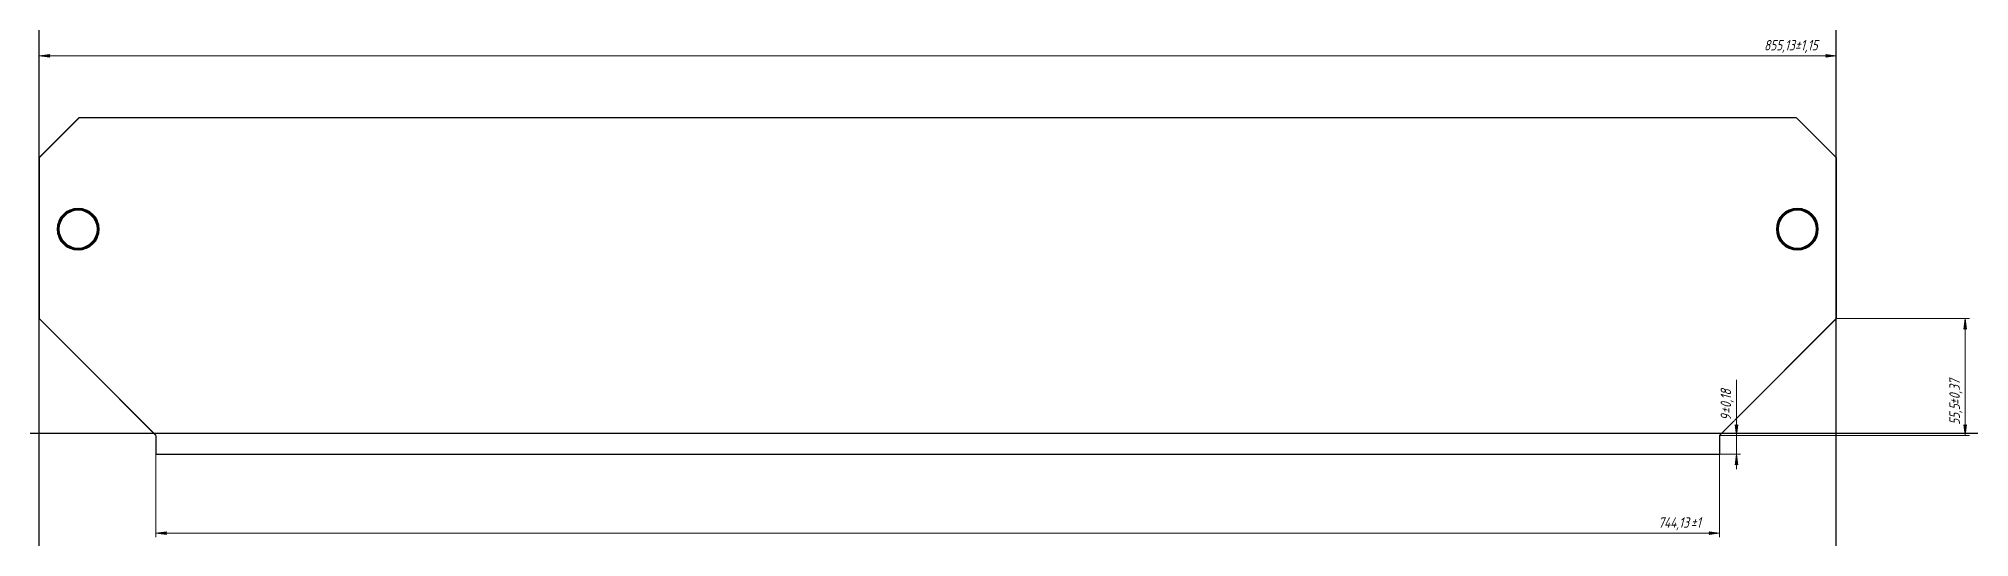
# Model space of a CAD drawing. Header units: millimetres. Extents: x -33 to 886, y -80 to 157.
import ezdxf

# ---------------------------------------------------------------- set-up
doc = ezdxf.new("R2010")
doc.units = ezdxf.units.MM
doc.linetypes.add('K5LT_BASIC', pattern=[0])
doc.linetypes.add('K5LT_THIN', pattern=[0])
doc.styles.add('KDIMTEXTSTYLE', font='GOST_AU.SHX', dxfattribs={"width": 0.96, "oblique": 15, "height": 5})
doc.styles.add('KTEXTSTYLE', font='GOST_AU.SHX', dxfattribs={"width": 0.96, "height": 5})
doc.dimstyles.new('KDIMSTYLE (1.00)', dxfattribs={"dimtxt": 5, "dimasz": 1, "dimexe": 2, "dimexo": 0, "dimgap": 1, "dimtad": 1, "dimtxsty": 'KDIMTEXTSTYLE', "dimsah": 1, "dimcen": 0, "dimdle": 1, "dimadec": 0, "dimazin": 0, "dimtfac": 0.667, "dimtmove": 0, "dimatfit": 3, "dimfxl": 1, "dimtvp": 1, "dimtolj": 1, "dimtzin": 0, "dimarcsym": 0})

# ---------------------------------------------------------------- blocks, each defined once
blk = doc.blocks.new('D0')
at = {"transparency": 16777216}
blk.add_hatch(color=7, dxfattribs=at).paths.add_polyline_path([(-32.38, 148.66), (-27.38, 149.32), (-27.88, 148.66), (-27.38, 148)])
at = {"color": 7, "linetype": 'K5LT_THIN', "lineweight": 18, "transparency": 16777216}
for p, q in [((-32.38, 100.25), (-32.38, 150.66)), ((-32.38, 148.66), (-27.38, 149.32)), ((-27.38, 148), (-32.38, 148.66)), ((-27.38, 149.32), (-27.88, 148.66)), ((-27.88, 148.66), (-27.38, 148)), ((822.75, 100.25), (822.75, 150.66))]:
    blk.add_line(p, q, dxfattribs=at)
at = {"transparency": 16777216}
blk.add_wipeout([(788.4, 149.66), (788.4, 156.8), (814.65, 156.8), (814.65, 149.66)], dxfattribs=at)
blk.add_hatch(color=7, dxfattribs=at).paths.add_polyline_path([(817.75, 148), (822.75, 148.66), (817.75, 149.32), (818.25, 148.66)])
at = {"color": 7, "linetype": 'K5LT_THIN', "lineweight": 18, "transparency": 16777216}
for p, q in [((-32.38, 148.66), (822.75, 148.66)), ((818.25, 148.66), (817.75, 149.32)), ((817.75, 149.32), (822.75, 148.66)), ((822.75, 148.66), (817.75, 148)), ((817.75, 148), (818.25, 148.66))]:
    blk.add_line(p, q, dxfattribs=at)
at = {"color": 7, "transparency": 16777216, "char_height": 2.5, "attachment_point": 1, "style": 'KTEXTSTYLE'}
for s, insert in [('\\H3.5;\\W0.965;\\Q15;\\Q15;\\H5.00;855,13', (788.4, 156.2)), ('\\H3.5;\\W0.965;\\Q15;\\Q15;\\H5.00;1,15', (805.86, 156.2)), ('\\H3.5;\\W0.965;\\Q15;\\Q15;\\H5.00;±', (803.08, 156.2))]:
    blk.add_mtext(s, dxfattribs=dict(at, insert=insert))
blk = doc.blocks.new('KDIMARROW_01')
blk.add_hatch(color=0).paths.add_polyline_path([(-5, -0.66), (0, 0), (-5, 0.66), (-4.5, 0)])
at = {"color": 0, "linetype": 'K5LT_THIN', "lineweight": 18}
for p, q in [((-4.5, 0), (-5, 0.66)), ((-5, 0.66), (0, 0)), ((0, 0), (-5, -0.66)), ((-5, -0.66), (-4.5, 0)), ((0, 0), (-1, 0))]:
    blk.add_line(p, q, dxfattribs=at)
blk = doc.blocks.new('D1')
at = {"transparency": 16777216}
blk.add_hatch(color=7, dxfattribs=at).paths.add_polyline_path([(28.12, -78.87), (23.12, -78.21), (28.12, -77.56), (27.62, -78.21)])
at = {"color": 7, "linetype": 'K5LT_THIN', "lineweight": 18, "transparency": 16777216}
for p, q in [((23.12, -40.75), (23.12, -80.21)), ((767.25, -40.75), (767.25, -80.21)), ((23.12, -78.21), (28.12, -77.56)), ((28.12, -78.87), (23.12, -78.21)), ((28.12, -77.56), (27.62, -78.21)), ((27.62, -78.21), (28.12, -78.87))]:
    blk.add_line(p, q, dxfattribs=at)
at = {"transparency": 16777216}
blk.add_wipeout([(738.06, -77.21), (738.06, -70.08), (759.36, -70.08), (759.36, -77.21)], dxfattribs=at)
blk.add_hatch(color=7, dxfattribs=at).paths.add_polyline_path([(767.25, -78.21), (762.25, -77.56), (762.75, -78.21), (762.25, -78.87)])
at = {"color": 7, "linetype": 'K5LT_THIN', "lineweight": 18, "transparency": 16777216}
for p, q in [((23.12, -78.21), (767.25, -78.21)), ((762.75, -78.21), (762.25, -77.56)), ((762.25, -77.56), (767.25, -78.21)), ((767.25, -78.21), (762.25, -78.87)), ((762.25, -78.87), (762.75, -78.21))]:
    blk.add_line(p, q, dxfattribs=at)
at = {"color": 7, "transparency": 16777216, "char_height": 2.5, "attachment_point": 1, "style": 'KTEXTSTYLE'}
for s, insert in [('\\H3.5;\\W0.965;\\Q15;\\Q15;\\H5.00;744,13', (738.06, -70.68)), ('\\H3.5;\\W0.965;\\Q15;\\Q15;\\H5.00;±', (753.53, -70.68)), ('\\H3.5;\\W0.965;\\Q15;\\Q15;\\H5.00;1', (756.31, -70.68))]:
    blk.add_mtext(s, dxfattribs=dict(at, insert=insert))
blk = doc.blocks.new('D2')
at = {"transparency": 16777216}
blk.add_hatch(color=7, dxfattribs=at).paths.add_polyline_path([(775.91, -45.75), (775.25, -40.75), (774.59, -45.75), (775.25, -45.25)])
at = {"color": 7, "linetype": 'K5LT_THIN', "lineweight": 18, "transparency": 16777216}
for p, q in [((767.25, -31.75), (777.25, -31.75)), ((775.25, -31.75), (775.25, -40.75)), ((767.25, -40.75), (777.25, -40.75)), ((775.25, -40.75), (774.59, -45.75)), ((774.59, -45.75), (775.25, -45.25)), ((775.91, -45.75), (775.25, -40.75)), ((775.25, -40.75), (775.25, -47.75)), ((775.25, -45.25), (775.91, -45.75))]:
    blk.add_line(p, q, dxfattribs=at)
at = {"transparency": 16777216}
blk.add_wipeout([(774.25, -24.71), (767.12, -24.71), (767.12, -8.1), (774.25, -8.1)], dxfattribs=at)
blk.add_hatch(color=7, dxfattribs=at).paths.add_polyline_path([(775.25, -31.75), (775.91, -26.75), (775.25, -27.25), (774.59, -26.75)])
at = {"color": 7, "linetype": 'K5LT_THIN', "lineweight": 18, "transparency": 16777216}
for p, q in [((775.25, -26.71), (775.25, -5.41)), ((775.25, -27.25), (774.59, -26.75)), ((774.59, -26.75), (775.25, -31.75)), ((775.25, -31.75), (775.25, -24.75)), ((775.25, -31.75), (775.25, -26.71)), ((775.25, -31.75), (775.91, -26.75)), ((775.91, -26.75), (775.25, -27.25))]:
    blk.add_line(p, q, dxfattribs=at)
at = {"color": 7, "transparency": 16777216, "char_height": 2.5, "attachment_point": 1, "rotation": 90, "style": 'KTEXTSTYLE'}
for s, insert in [('\\H3.5;\\W0.965;\\Q15;\\Q15;\\H5.00;0,18', (767.72, -18.75)), ('\\H3.5;\\W0.965;\\Q15;\\Q15;\\H5.00;±', (767.72, -21.53)), ('\\H3.5;\\W0.965;\\Q15;\\Q15;\\H5.00;9', (767.72, -24.71))]:
    blk.add_mtext(s, dxfattribs=dict(at, insert=insert))
blk = doc.blocks.new('KDIMARROW_02')
blk.add_hatch(color=0).paths.add_polyline_path([(4.5, 0), (5, 0.66), (0, 0), (5, -0.66)])
at = {"color": 0, "linetype": 'K5LT_THIN', "lineweight": 18}
for p, q in [((0, 0), (-1, 0)), ((5, 0.66), (0, 0)), ((0, 0), (5, -0.66)), ((0, 0), (7, 0)), ((4.5, 0), (5, 0.66)), ((5, -0.66), (4.5, 0))]:
    blk.add_line(p, q, dxfattribs=at)
blk = doc.blocks.new('D3')
at = {"transparency": 16777216}
blk.add_hatch(color=7, dxfattribs=at).paths.add_polyline_path([(884.76, 18.75), (884.11, 23.75), (883.45, 18.75), (884.11, 19.25)])
at = {"color": 7, "linetype": 'K5LT_THIN', "lineweight": 18, "transparency": 16777216}
for p, q in [((822.75, 23.75), (886.11, 23.75)), ((883.45, 18.75), (884.11, 23.75)), ((884.11, 19.25), (883.45, 18.75)), ((884.11, 23.75), (884.76, 18.75)), ((884.76, 18.75), (884.11, 19.25)), ((767.25, -31.75), (886.11, -31.75))]:
    blk.add_line(p, q, dxfattribs=at)
at = {"transparency": 16777216}
blk.add_wipeout([(883.11, -26.75), (875.97, -26.75), (875.97, -3.54), (883.11, -3.54)], dxfattribs=at)
blk.add_hatch(color=7, dxfattribs=at).paths.add_polyline_path([(884.11, -31.75), (884.76, -26.75), (884.11, -27.25), (883.45, -26.75)])
at = {"color": 7, "linetype": 'K5LT_THIN', "lineweight": 18, "transparency": 16777216}
for p, q in [((884.11, 23.75), (884.11, -31.75)), ((884.11, -31.75), (883.45, -26.75)), ((883.45, -26.75), (884.11, -27.25)), ((884.11, -27.25), (884.76, -26.75)), ((884.76, -26.75), (884.11, -31.75))]:
    blk.add_line(p, q, dxfattribs=at)
at = {"color": 7, "transparency": 16777216, "char_height": 2.5, "attachment_point": 1, "rotation": 90, "style": 'KTEXTSTYLE'}
for s, insert in [('\\H3.5;\\W0.965;\\Q15;\\Q15;\\H5.00;0,37', (876.57, -14.58)), ('\\H3.5;\\W0.965;\\Q15;\\Q15;\\H5.00;55,5', (876.57, -26.75)), ('\\H3.5;\\W0.965;\\Q15;\\Q15;\\H5.00;±', (876.57, -17.35))]:
    blk.add_mtext(s, dxfattribs=dict(at, insert=insert))

msp = doc.modelspace()

# ---------------------------------------------------------------- linework, layer by layer
at = {"color": 9, "true_color": 0xdca5c1}
for p, direction in [((-32.383, 62.004), (0, 1)), ((822.748, 73.696), (0, 1)), ((438.916, -30.746), (1, 0))]:
    msp.add_xline(p, direction, dxfattribs=at)
at = {"color": 1, "linetype": 'K5LT_BASIC', "true_color": 0xff0000, "const_width": 0.6}
for points in [[(-32.383, 23.754), (-32.383, 100.254), (-13.383, 119.254), (23.117, 119.254)], [(23.117, -31.746), (-32.383, 23.754)]]:
    msp.add_lwpolyline(points, dxfattribs=at)
at = {"color": 5, "linetype": 'K5LT_BASIC', "true_color": 0x0000ff, "const_width": 0.6}
for points in [[(23.117, 119.254), (803.748, 119.254)], [(767.248, -40.746), (23.117, -40.746), (23.117, -31.746)]]:
    msp.add_lwpolyline(points, dxfattribs=at)
at = {"color": 174, "linetype": 'K5LT_BASIC', "true_color": 0x00009b, "const_width": 0.6}
for points in [[(822.748, 23.754), (822.748, 100.254), (803.748, 119.254)], [(822.748, 23.754), (767.248, -31.746), (767.248, -40.746)]]:
    msp.add_lwpolyline(points, dxfattribs=at)
at = {"color": 1, "linetype": 'K5LT_BASIC', "lineweight": 60, "true_color": 0xff0000}
msp.add_circle((-13.883, 66.254), 9.5, dxfattribs=at)
at = {"color": 174, "linetype": 'K5LT_BASIC', "lineweight": 60, "true_color": 0x00009b}
msp.add_circle((804.248, 66.254), 9.5, dxfattribs=at)

# ---------------------------------------------------------------- next in the draw order: dimensions: what is measured, and where the dimension line sits
at = {"color": 7}
for base, p1, p2, override, picture, middle in [((-32.383, 148.661), (822.748, 100.254), (-32.383, 100.254), {"dimexo": 0, "dimpost": '\\H5.0;\\W0.965;\\Q15;<>\\H0.65x;\\S1,15^ 1,15;\\H1.5x;', "dimblk1": 'KDIMARROW_01', "dimblk2": 'KDIMARROW_01', "dimse1": 0, "dimse2": 0, "dimclrt": 7, "dimtolj": 1}, 'D0', (802.072, 148.661)), ((23.117, -78.213), (767.248, -40.746), (23.117, -40.746), {"dimexo": 0, "dimpost": '\\H5.0;\\W0.965;\\Q15;<>\\H0.65x;\\S1^ 1;\\H1.5x;', "dimblk1": 'KDIMARROW_01', "dimblk2": 'KDIMARROW_01', "dimse1": 0, "dimse2": 0, "dimclrt": 7, "dimtolj": 1}, 'D1', (749.151, -78.213))]:
    dim = msp.add_linear_dim(base=base, p1=p1, p2=p2, dimstyle='KDIMSTYLE (1.00)', override=override, dxfattribs=at)
    dim.commit()
    dim.dimension.update_dxf_attribs({"geometry": picture, "text_midpoint": middle, "dimtype": 160})

# ---------------------------------------------------------------- next in the draw order: dimensions: what is measured, and where the dimension line sits
dim = msp.add_linear_dim(base=(775.253, -31.746), p1=(767.248, -40.746), p2=(767.248, -31.746), angle=90, dimstyle='KDIMSTYLE (1.00)', override={"dimexo": 0, "dimpost": '\\H5.0;\\W0.965;\\Q15;<>\\H0.65x;\\S0,18^ 0,18;\\H1.5x;', "dimblk1": 'KDIMARROW_02', "dimblk2": 'KDIMARROW_02', "dimse1": 0, "dimse2": 0, "dimclrt": 7, "dimtolj": 1}, dxfattribs=at)
dim.commit()
dim.dimension.update_dxf_attribs({"geometry": 'D2', "text_midpoint": (775.253, -16.057), "dimtype": 160})

# ---------------------------------------------------------------- next in the draw order: dimensions: what is measured, and where the dimension line sits
dim = msp.add_linear_dim(base=(884.107, 23.754), p1=(767.248, -31.746), p2=(822.748, 23.754), angle=90, dimstyle='KDIMSTYLE (1.00)', override={"dimexo": 0, "dimpost": '\\H5.0;\\W0.965;\\Q15;<>\\H0.65x;\\S0,37^ 0,37;\\H1.5x;', "dimblk1": 'KDIMARROW_01', "dimblk2": 'KDIMARROW_01', "dimse1": 0, "dimse2": 0, "dimclrt": 7, "dimtolj": 1}, dxfattribs=at)
dim.commit()
dim.dimension.update_dxf_attribs({"geometry": 'D3', "text_midpoint": (884.107, -14.657), "dimtype": 160})

doc.saveas('drawing.dxf')
